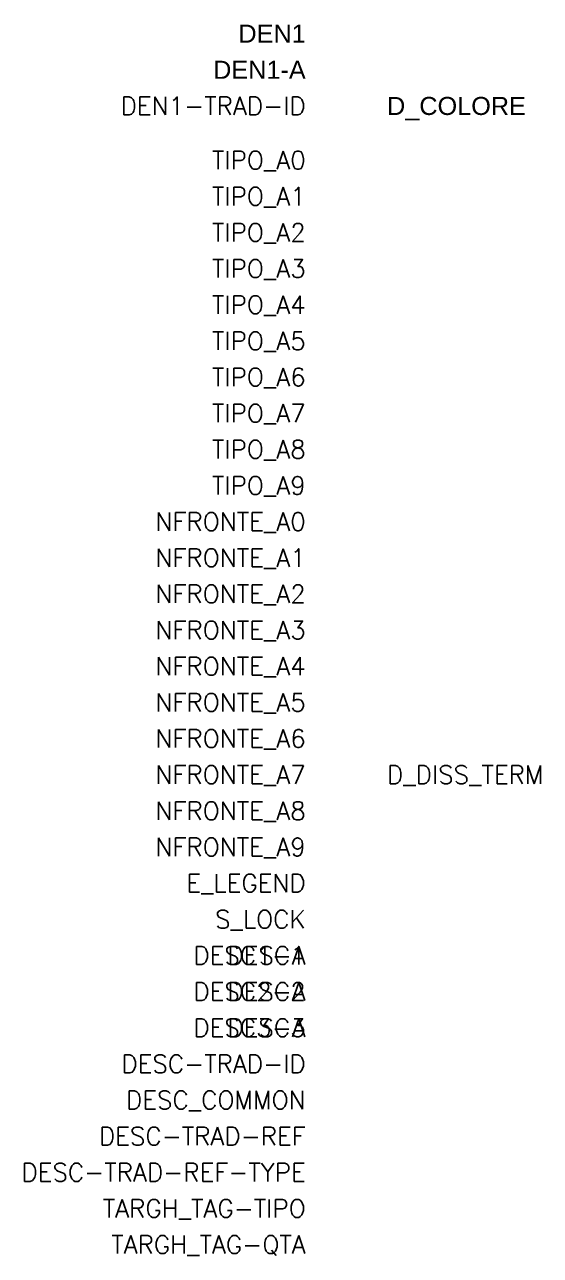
# Model space of a CAD drawing. Extents: x -25 to 130, y -65 to 185.
# Drawn here: x 13.32 to 27.59, y -65 to -30.95 of the extents above; entities that cross this region are included whole.
import ezdxf
from ezdxf.enums import TextEntityAlignment as Align

# ---------------------------------------------------------------- set-up
doc = ezdxf.new("R2010")
doc.units = 0
doc.header["$LTSCALE"] = 4
doc.layers.get('0').update_dxf_attribs({"linetype": 'CONTINUOUS'})
doc.styles.add('E_Comp-Data', font='arial.ttf')
doc.styles.add('E_Default-Att', font='romans.shx')
doc.styles.add('E_Desc', font='arial.ttf')
doc.styles.add('E_Lang-ID', font='romans.shx')

msp = doc.modelspace()

# ---------------------------------------------------------------- texts
at = {"color": 3, "flags": 9}
for tag, text, style, p in [('DEN1', '', 'E_Desc', (21.095, -31.452)), ('DEN1-A', '', 'E_Desc', (21.095, -32.452)), ('TIPO_A0', '', 'E_Default-Att', (21.095, -34.952)), ('TIPO_A1', '', 'E_Default-Att', (21.095, -35.952)), ('TIPO_A2', '', 'E_Default-Att', (21.095, -36.952)), ('TIPO_A3', '', 'E_Default-Att', (21.095, -37.952)), ('TIPO_A4', '', 'E_Default-Att', (21.095, -38.952)), ('TIPO_A5', '', 'E_Default-Att', (21.095, -39.952)), ('TIPO_A6', '', 'E_Default-Att', (21.095, -40.952)), ('TIPO_A7', '', 'E_Default-Att', (21.095, -41.952)), ('TIPO_A8', '', 'E_Default-Att', (21.095, -42.952)), ('TIPO_A9', '', 'E_Default-Att', (21.095, -43.952)), ('NFRONTE_A0', '', 'E_Default-Att', (21.095, -44.952)), ('NFRONTE_A1', '', 'E_Default-Att', (21.095, -45.952)), ('NFRONTE_A2', '', 'E_Default-Att', (21.095, -46.952)), ('NFRONTE_A3', '', 'E_Default-Att', (21.095, -47.952)), ('NFRONTE_A4', '', 'E_Default-Att', (21.095, -48.952)), ('NFRONTE_A5', '', 'E_Default-Att', (21.095, -49.952)), ('NFRONTE_A6', '', 'E_Default-Att', (21.095, -50.952)), ('NFRONTE_A7', '', 'E_Default-Att', (21.095, -51.952)), ('NFRONTE_A8', '', 'E_Default-Att', (21.095, -52.952)), ('NFRONTE_A9', '', 'E_Default-Att', (21.095, -53.952)), ('E_LEGEND', '', 'E_Default-Att', (21.095, -54.952)), ('S_LOCK', '', 'E_Default-Att', (21.095, -55.952)), ('DESC1-A', '', 'E_Default-Att', (21.095, -56.952)), ('DESC1', '', 'E_Default-Att', (21.095, -56.952)), ('DESC2-A', '', 'E_Default-Att', (21.095, -57.952)), ('DESC2', '', 'E_Default-Att', (21.095, -57.952)), ('DESC3-A', '', 'E_Default-Att', (21.095, -58.952)), ('DESC3', '', 'E_Default-Att', (21.095, -58.952)), ('DESC_COMMON', '', 'E_Default-Att', (21.095, -60.952)), ('DESC-TRAD-REF', '', 'E_Default-Att', (21.095, -61.952)), ('DESC-TRAD-REF-TYPE', 'P', 'E_Default-Att', (21.095, -62.952)), ('TARGH_TAG-TIPO', '', 'E_Default-Att', (21.095, -63.952)), ('TARGH_TAG-QTA', '', 'E_Default-Att', (21.095, -64.952))]:
    msp.add_attdef(tag, text=text, height=0.5, dxfattribs=dict(at, style=style)).set_placement(p, align=Align.RIGHT)
at = {"color": 2, "flags": 9}
for tag, style, p in [('DEN1-TRAD-ID', 'E_Lang-ID', (21.095, -33.452)), ('DESC-TRAD-ID', 'E_Default-Att', (21.095, -59.952))]:
    msp.add_attdef(tag, text='E_None', height=0.5, dxfattribs=dict(at, style=style)).set_placement(p, align=Align.RIGHT)
at = {"color": 3, "flags": 9}
for tag, p, style in [('D_COLORE', (23.345, -33.452), 'E_Comp-Data'), ('D_DISS_TERM', (23.345, -51.952), 'E_Default-Att')]:
    msp.add_attdef(tag, p, '', height=0.5, dxfattribs=dict(at, style=style))

doc.saveas('drawing.dxf')
